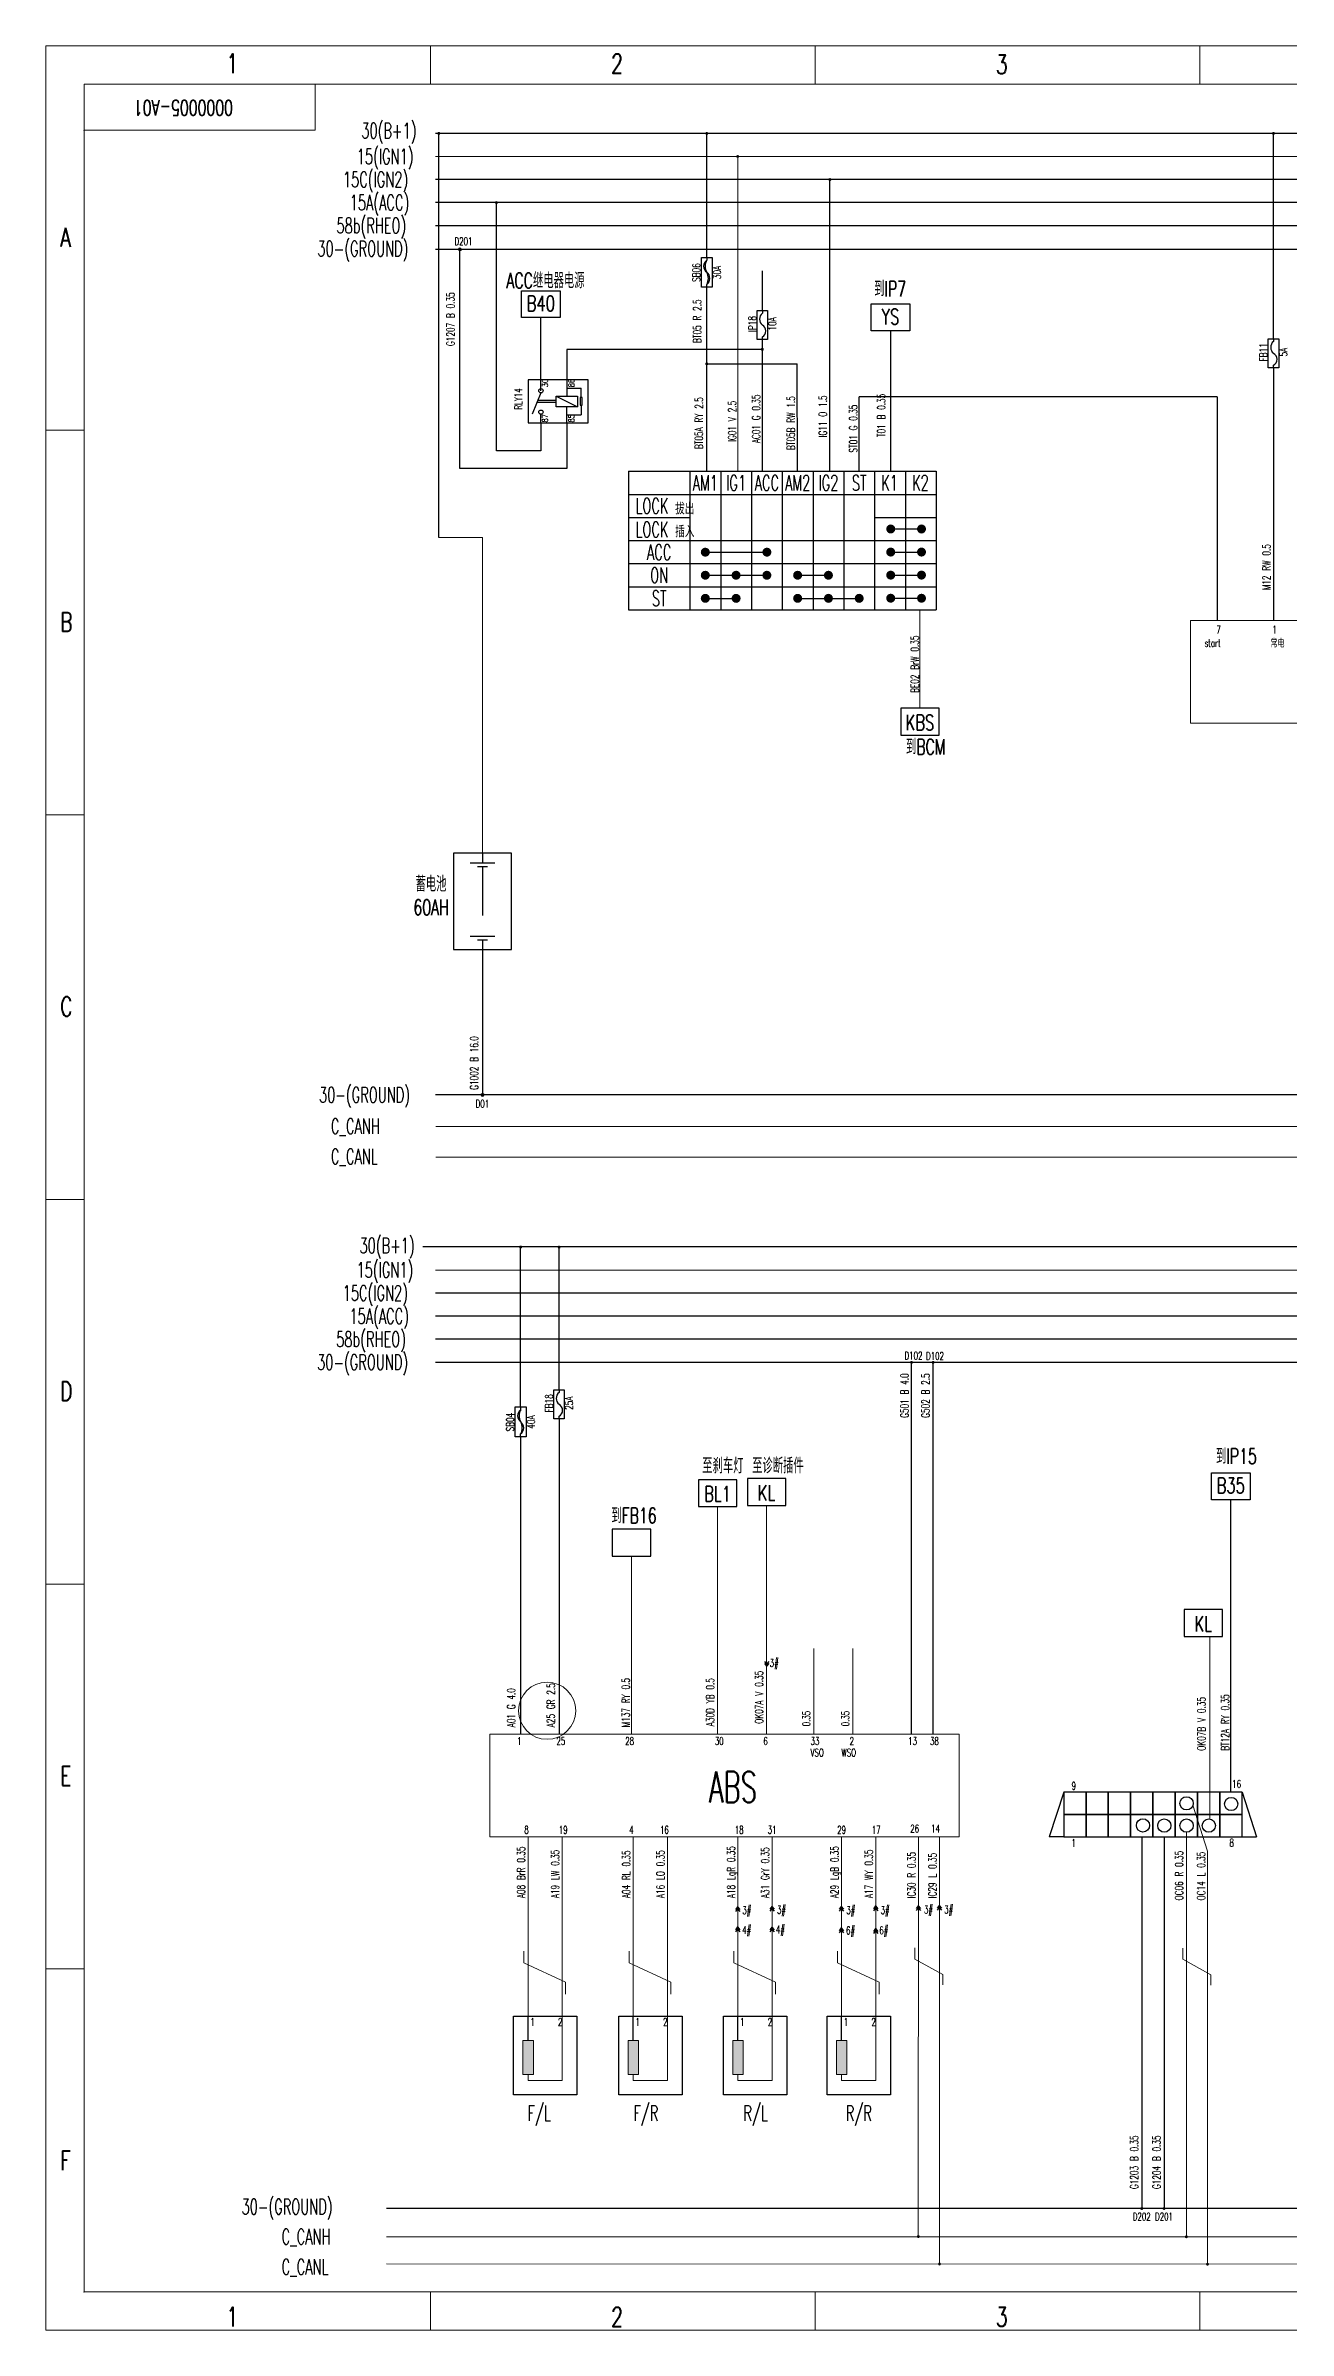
# Model space of a CAD drawing. Extents: x -5608 to -3197, y -2048 to 96.
# Drawn here: x -5604 to -5281, y -2048 to -1454 of the extents above; entities that cross this region are included whole.
import ezdxf
from ezdxf.enums import TextEntityAlignment as Align

# ---------------------------------------------------------------- set-up
doc = ezdxf.new("R2010")
doc.units = 0
doc.header["$LTSCALE"] = 25.4
doc.header["$MEASUREMENT"] = 0
for name, pattern in [('CENTER', [16, 13, -1, 1, -1]), ('DASHED', [0.75, 0.5, -0.25]), ('DASHED2', [0.375, 0.25, -0.125]), ('HIDDEN', [9.525, 6.35, -3.175]), ('PHANTOM', [17, 12, -1, 1, -1, 1, -1])]:
    doc.linetypes.add(name, pattern=pattern)
doc.layers.get('0').update_dxf_attribs({"linetype": 'CONTINUOUS'})
for name, color, linetype, lineweight in [('0Filament', 7, 'CONTINUOUS', 20), ('4CONTOUR', 4, 'CONTINUOUS', 50), ('5PHANTOM', 6, 'PHANTOM', 20)]:
    doc.layers.add(name, color=color, linetype=linetype, lineweight=lineweight)
for name, color, linetype in [('1CENTER', 1, 'CENTER'), ('2FRAM', 2, 'CONTINUOUS'), ('3DASHED', 3, 'DASHED'), ('blue', 5, 'CONTINUOUS'), ('br', 35, 'CONTINUOUS'), ('LEGEND', 1, 'CONTINUOUS'), ('other layer', 7, 'CONTINUOUS')]:
    doc.layers.add(name, color=color, linetype=linetype)
doc.styles.add('HZ', font='txt.shx', dxfattribs={"width": 0.618, "height": 2.5, "bigfont": 'hztxt.shx'})
doc.styles.add('数字 txt 3.5', font='txt.shx', dxfattribs={"width": 0.7, "height": 3.5})

# ---------------------------------------------------------------- blocks, each defined once
blk = doc.blocks.new('pointer')
at = {"layer": 'other layer'}
blk.add_lwpolyline([(-5, 7), (-5, 0), (5, 0), (5, 7)], close=True, dxfattribs=at)
at = {"layer": 'other layer', "style": 'HZ', "width": 0.7, "flags": 8}
blk.add_attdef('FR', text='', height=4, dxfattribs=at).set_placement((0, 1.3), align=Align.CENTER)
blk = doc.blocks.new('FUSE')
at = {"layer": 'other layer', "color": 1}
for p, q in [((0, 7.53), (0, 6.85)), ((0, 0), (0, 0.68))]:
    blk.add_line(p, q, dxfattribs=at)
at = {"layer": 'other layer', "color": 1, "linetype": 'HIDDEN'}
blk.add_lwpolyline([(-1.36, 7.53), (1.36, 7.53), (1.36, 0), (-1.36, 0)], close=True, dxfattribs=at)
at = {"layer": 'other layer', "color": 1}
for centre, radius, start, end in [((1.24, 5.31), 1.98, 128.89451, 231.10549), ((-0.84, 2.22), 1.75, 298.48469, 61.51531)]:
    blk.add_arc(centre, radius, start, end, dxfattribs=at)
at = {"layer": 'other layer', "linetype": 'DASHED2', "style": 'HZ', "width": 0.7}
for tag, p in [('FUSE', (-1.64, 4.03)), ('10A', (3.57, 4.06))]:
    blk.add_attdef(tag, text='', height=2, rotation=90, dxfattribs=at).set_placement(p, align=Align.CENTER)
blk = doc.blocks.new('FUSE JCASE')
at = {"layer": 'other layer', "color": 1}
for p, q in [((0, 9.59), (0, 8.89)), ((0, 1.87), (0, 2.57))]:
    blk.add_line(p, q, dxfattribs=at)
at = {"layer": 'other layer', "color": 1, "linetype": 'HIDDEN'}
blk.add_lwpolyline([(-1.4, 9.59), (1.4, 9.59), (1.4, 1.87), (-1.4, 1.87)], close=True, dxfattribs=at)
at = {"layer": 'other layer', "color": 1}
for centre, radius, start, end in [((1.14, 7.31), 1.95, 125.76898, 234.23102), ((2.81, 7.31), 3.22, 150.56627, 209.43373), ((-1.13, 4.15), 1.94, 305.51872, 54.48128), ((-2.8, 4.15), 3.22, 330.57873, 29.47049)]:
    blk.add_arc(centre, radius, start, end, dxfattribs=at)
at = {"layer": 'other layer', "linetype": 'DASHED2', "style": 'HZ', "width": 0.7}
for tag, p in [('FUSE', (-1.73, 5.66)), ('10A', (3.68, 5.68))]:
    blk.add_attdef(tag, text='', height=2, rotation=90, dxfattribs=at).set_placement(p, align=Align.CENTER)
blk = doc.blocks.new('RLY2')
at = {"layer": 'LEGEND', "color": 1}
for p, q in [((0, 7.8), (-2.23, 2.23)), ((0, 8.36), (0, 11.15)), ((3.97, 6.97), (9.54, 6.97)), ((3.97, 6.97), (9.54, 4.18)), ((3.97, 4.18), (3.97, 6.97)), ((6.75, 11.15), (6.75, 6.97)), ((6.75, 9.06), (10.49, 9.06)), ((9.54, 6.97), (9.54, 4.18)), ((10.49, 6.58), (10.49, 9.06)), ((3.97, 5.3), (-1, 5.3)), ((3.97, 5.85), (-0.78, 5.85)), ((0, 0), (0, 2.23)), ((9.54, 4.18), (3.97, 4.18)), ((6.75, 0), (6.75, 4.18)), ((6.75, 2.09), (10.49, 2.09)), ((10.49, 4.57), (10.49, 2.09))]:
    blk.add_line(p, q, dxfattribs=at)
at = {"layer": 'LEGEND', "color": 1, "ltscale": 5}
blk.add_lwpolyline([(12.26, 11.15), (-3.29, 11.15), (-3.29, 0), (12.26, 0)], close=True, dxfattribs=at)
at = {"layer": 'LEGEND', "color": 1}
blk.add_lwpolyline([(10.77, 6.58), (10.22, 6.58), (10.22, 4.57), (10.77, 4.57)], close=True, dxfattribs=at)
for centre in [(0, 8.36), (0, 2.79)]:
    blk.add_circle(centre, 0.557, dxfattribs=at)
at = {"color": 1, "ltscale": 0.1, "style": 'HZ', "width": 0.67}
for s, p in [('30', (1.83, 9.29)), ('86', (8.68, 9.29)), ('87', (1.83, 0.12)), ('85', (8.68, 0.12))]:
    blk.add_text(s, height=1.5, rotation=90, dxfattribs=at).set_placement(p)

msp = doc.modelspace()

# ---------------------------------------------------------------- hatches: boundary and pattern name
at = {"layer": '0Filament', "ltscale": 0.1}
for color, points in [(0, [(-5502.2, -1476.6, 1), (-5501.4, -1476.6, 1)]), (0, [(-5432.56, -1476.6, 1), (-5431.76, -1476.6, 1)]), (0, [(-5285.25, -1476.6, 1), (-5284.45, -1476.6, 1)]), (0, [(-5424.52, -1482.6, 1), (-5423.72, -1482.6, 1)]), (0, [(-5400.55, -1488.6, 1), (-5399.76, -1488.6, 1)]), (0, [(-5487.24, -1494.6, 1), (-5486.44, -1494.6, 1)]), (0, [(-5496.73, -1506.88, 1), (-5495.93, -1506.88, 1)]), (0, [(-5418.11, -1532.74, 1), (-5417.31, -1532.74, 1)]), (0, [(-5432.56, -1536.51, 1), (-5431.76, -1536.51, 1)]), (0, [(-5480.93, -1766.13, 1), (-5480.13, -1766.13, 1)]), (0, [(-5470.94, -1766.16, 1), (-5470.14, -1766.16, 1)]), (256, [(-5319.5, -2016.13, 1), (-5318.7, -2016.13, 1)]), (256, [(-5313.7, -2016.13, 1), (-5312.91, -2016.13, 1)]), (256, [(-5377.57, -2023.42, 1), (-5376.77, -2023.42, 1)]), (256, [(-5307.91, -2023.46, 1), (-5307.11, -2023.46, 1)]), (256, [(-5372.06, -2030.55, 1), (-5371.27, -2030.55, 1)]), (256, [(-5302.4, -2030.59, 1), (-5301.61, -2030.59, 1)])]:
    msp.add_hatch(color=color, dxfattribs=at).paths.add_polyline_path(points)
at = {"layer": '0Filament'}
for color, points in [(2, [(-5495.92, -1506.74, 1), (-5496.72, -1506.74, 1)]), (256, [(-5490.05, -1726.6, 1), (-5490.85, -1726.6, 1)]), (256, [(-5477.22, -1972.4), (-5479.95, -1972.4), (-5479.95, -1981.29), (-5477.22, -1981.29)]), (256, [(-5449.9, -1972.4), (-5452.63, -1972.4), (-5452.63, -1981.29), (-5449.9, -1981.29)]), (256, [(-5422.68, -1972.4), (-5425.41, -1972.4), (-5425.41, -1981.29), (-5422.68, -1981.29)]), (256, [(-5395.74, -1972.4), (-5398.48, -1972.4), (-5398.48, -1981.29), (-5395.74, -1981.29)])]:
    msp.add_hatch(color=color, dxfattribs=at).paths.add_polyline_path(points)
at = {"layer": '1CENTER'}
for points in [[(-5385.52, -1579.45, 1), (-5383.17, -1579.45, 1)], [(-5377.52, -1579.45, 1), (-5375.17, -1579.45, 1)], [(-5433.71, -1585.48, 1), (-5431.36, -1585.48, 1)], [(-5417.71, -1585.48, 1), (-5415.36, -1585.48, 1)], [(-5385.52, -1585.45, 1), (-5383.17, -1585.45, 1)], [(-5377.52, -1585.45, 1), (-5375.17, -1585.45, 1)], [(-5433.71, -1591.48, 1), (-5431.36, -1591.48, 1)], [(-5425.71, -1591.48, 1), (-5423.36, -1591.48, 1)], [(-5417.71, -1591.48, 1), (-5415.36, -1591.48, 1)], [(-5409.71, -1591.48, 1), (-5407.36, -1591.48, 1)], [(-5401.71, -1591.48, 1), (-5399.36, -1591.48, 1)], [(-5385.52, -1591.45, 1), (-5383.17, -1591.45, 1)], [(-5377.52, -1591.45, 1), (-5375.17, -1591.45, 1)], [(-5433.71, -1597.48, 1), (-5431.36, -1597.48, 1)], [(-5425.71, -1597.48, 1), (-5423.36, -1597.48, 1)], [(-5409.71, -1597.48, 1), (-5407.36, -1597.48, 1)], [(-5401.71, -1597.48, 1), (-5399.36, -1597.48, 1)], [(-5393.71, -1597.48, 1), (-5391.36, -1597.48, 1)], [(-5385.52, -1597.45, 1), (-5383.17, -1597.45, 1)], [(-5377.52, -1597.45, 1), (-5375.17, -1597.45, 1)]]:
    msp.add_hatch(color=1, dxfattribs=at).paths.add_polyline_path(points)
at = {"layer": '2FRAM', "ltscale": 0.1}
for points in [[(-5379.33, -1796.13, 1), (-5378.53, -1796.13, 1)], [(-5373.74, -1796.13, 1), (-5372.94, -1796.13, 1)]]:
    msp.add_hatch(color=0, dxfattribs=at).paths.add_polyline_path(points)

# ---------------------------------------------------------------- linework, layer by layer
at = {"layer": '0Filament', "color": 7}
for p, q in [((-5603.98, -2047.79), (-5603.98, -1453.79)), ((-5603.98, -1453.79), (-3501.98, -1453.79)), ((-5593.98, -1475.79), (-5533.98, -1475.79)), ((-3501.98, -2047.79), (-5603.98, -2047.79))]:
    msp.add_line(p, q, dxfattribs=at)
at = {"layer": '0Filament'}
for p, q in [((-5503.98, -1463.79), (-5503.98, -1453.79)), ((-5403.98, -1463.79), (-5403.98, -1453.79)), ((-5303.98, -1463.79), (-5303.98, -1453.79)), ((-5603.98, -1553.79), (-5593.98, -1553.79)), ((-5376.74, -1600.45), (-5376.74, -1626.07)), ((-5603.98, -1653.79), (-5593.98, -1653.79)), ((-5603.98, -1753.79), (-5593.98, -1753.79)), ((-5429.34, -1892.79), (-5429.34, -1833.63)), ((-5416.61, -1892.79), (-5416.61, -1833.35)), ((-5603.98, -1853.79), (-5593.98, -1853.79)), ((-5404.35, -1892.79), (-5404.35, -1870.56)), ((-5394.2, -1892.79), (-5394.2, -1870.56)), ((-5301.43, -1914.72), (-5301.43, -1867.38)), ((-5478.62, -1966.09), (-5478.62, -1919.48)), ((-5469.7, -1966.09), (-5469.7, -1919.48)), ((-5451.27, -1966.09), (-5451.27, -1919.48)), ((-5442.34, -1966.09), (-5442.34, -1919.48)), ((-5424.05, -1966.09), (-5424.05, -1919.48)), ((-5415.12, -1966.09), (-5415.12, -1919.48)), ((-5397.11, -1966.09), (-5397.11, -1919.48)), ((-5388.19, -1966.09), (-5388.19, -1919.48)), ((-5603.98, -1953.79), (-5593.98, -1953.79)), ((-5479.67, -1949.23), (-5479.67, -1952.27)), ((-5479.67, -1952.27), (-5468.86, -1957.28)), ((-5452.31, -1949.23), (-5452.31, -1952.27)), ((-5452.31, -1952.27), (-5441.5, -1957.28)), ((-5425.09, -1949.23), (-5425.09, -1952.27)), ((-5425.09, -1952.27), (-5414.28, -1957.28)), ((-5398.16, -1949.23), (-5398.16, -1952.27)), ((-5398.16, -1952.27), (-5387.34, -1957.28)), ((-5378.06, -1948.36), (-5378.06, -1951.27)), ((-5378.06, -1951.27), (-5370.77, -1955.31)), ((-5308.4, -1948.4), (-5308.4, -1951.31)), ((-5308.4, -1951.31), (-5301.11, -1955.35)), ((-5468.86, -1957.28), (-5468.86, -1960.37)), ((-5441.5, -1957.28), (-5441.5, -1960.37)), ((-5414.28, -1957.28), (-5414.28, -1960.37)), ((-5387.34, -1957.28), (-5387.34, -1960.37)), ((-5370.77, -1955.31), (-5370.77, -1958)), ((-5301.11, -1955.35), (-5301.11, -1958.04)), ((-5469.7, -1966.09), (-5469.7, -1982.81)), ((-5442.38, -1966.09), (-5442.38, -1982.81)), ((-5415.16, -1966.09), (-5415.16, -1982.81)), ((-5388.23, -1966.09), (-5388.23, -1982.81)), ((-5478.58, -1982.81), (-5478.58, -1981.29)), ((-5478.58, -1982.81), (-5469.7, -1982.81)), ((-5451.27, -1982.81), (-5451.27, -1981.29)), ((-5451.27, -1982.81), (-5442.38, -1982.81)), ((-5424.05, -1982.81), (-5424.05, -1981.29)), ((-5424.05, -1982.81), (-5415.16, -1982.81)), ((-5397.11, -1981.29), (-5397.11, -1982.81)), ((-5397.11, -1982.81), (-5388.23, -1982.81)), ((-5503.98, -2047.79), (-5503.98, -2037.79)), ((-5403.98, -2047.79), (-5403.98, -2037.79)), ((-5303.98, -2047.79), (-5303.98, -2037.79))]:
    msp.add_line(p, q, dxfattribs=at)
at = {"layer": '0Filament', "color": 2}
for p, q in [((-5593.98, -2037.79), (-5593.98, -1463.79)), ((-5593.98, -1463.79), (-3511.98, -1463.79)), ((-5593.98, -2037.79), (-3511.98, -2037.79))]:
    msp.add_line(p, q, dxfattribs=at)
at = {"layer": '0Filament', "color": 7, "ltscale": 0.3}
msp.add_line((-5533.98, -1475.79), (-5533.98, -1463.79), dxfattribs=at)
at = {"layer": '0Filament', "lineweight": -3}
for p, q in [((-5339.38, -1907.89), (-5343.14, -1919.48)), ((-5293.02, -1907.89), (-5289.27, -1919.48)), ((-5339.38, -1919.48), (-5343.14, -1919.48)), ((-5293.02, -1919.48), (-5289.27, -1919.48))]:
    msp.add_line(p, q, dxfattribs=at)
at = {"layer": '0Filament', "color": 7, "linetype": 'Continuous'}
for points in [[(-5306.42, -1603.25), (-4791.79, -1603.25), (-4791.79, -1629.94), (-5306.42, -1629.94)], [(-5366.53, -1892.79), (-5488.57, -1892.79), (-5488.57, -1919.48), (-5366.53, -1919.48)]]:
    msp.add_lwpolyline(points, close=True, dxfattribs=at)
at = {"layer": '0Filament', "lineweight": -3}
for points in [[(-5339.38, -1913.68), (-5333.59, -1913.68), (-5333.59, -1907.89), (-5339.38, -1907.89)], [(-5333.59, -1913.68), (-5327.79, -1913.68), (-5327.79, -1907.89), (-5333.59, -1907.89)], [(-5327.79, -1913.68), (-5322, -1913.68), (-5322, -1907.89), (-5327.79, -1907.89)], [(-5322, -1913.68), (-5316.2, -1913.68), (-5316.2, -1907.89), (-5322, -1907.89)], [(-5316.2, -1913.68), (-5310.41, -1913.68), (-5310.41, -1907.89), (-5316.2, -1907.89)], [(-5310.41, -1913.68), (-5304.61, -1913.68), (-5304.61, -1907.89), (-5310.41, -1907.89)], [(-5304.61, -1913.68), (-5298.82, -1913.68), (-5298.82, -1907.89), (-5304.61, -1907.89)], [(-5298.82, -1913.68), (-5293.02, -1913.68), (-5293.02, -1907.89), (-5298.82, -1907.89)], [(-5339.38, -1919.48), (-5333.59, -1919.48), (-5333.59, -1913.68), (-5339.38, -1913.68)], [(-5333.59, -1919.48), (-5327.79, -1919.48), (-5327.79, -1913.68), (-5333.59, -1913.68)], [(-5327.79, -1919.48), (-5322, -1919.48), (-5322, -1913.68), (-5327.79, -1913.68)], [(-5322, -1919.48), (-5316.2, -1919.48), (-5316.2, -1913.68), (-5322, -1913.68)], [(-5316.2, -1919.48), (-5310.41, -1919.48), (-5310.41, -1913.68), (-5316.2, -1913.68)], [(-5310.41, -1919.48), (-5304.61, -1919.48), (-5304.61, -1913.68), (-5310.41, -1913.68)], [(-5304.61, -1919.48), (-5298.82, -1919.48), (-5298.82, -1913.68), (-5304.61, -1913.68)], [(-5298.82, -1919.48), (-5293.02, -1919.48), (-5293.02, -1913.68), (-5298.82, -1913.68)]]:
    msp.add_lwpolyline(points, close=True, dxfattribs=at)
at = {"layer": '0Filament'}
for points in [[(-5479.95, -1972.4), (-5477.22, -1972.4), (-5477.22, -1981.29), (-5479.95, -1981.29)], [(-5452.63, -1972.4), (-5449.9, -1972.4), (-5449.9, -1981.29), (-5452.63, -1981.29)], [(-5425.41, -1972.4), (-5422.68, -1972.4), (-5422.68, -1981.29), (-5425.41, -1981.29)], [(-5398.48, -1972.4), (-5395.74, -1972.4), (-5395.74, -1981.29), (-5398.48, -1981.29)]]:
    msp.add_lwpolyline(points, close=True, dxfattribs=at)
at = {"layer": '0Filament', "color": 2}
msp.add_circle((-5496.32, -1506.74), 0.398, dxfattribs=at)
at = {"layer": '0Filament'}
msp.add_circle((-5490.45, -1726.6), 0.398, dxfattribs=at)
at = {"layer": '0Filament', "lineweight": -3}
for centre in [(-5307.45, -1910.78), (-5295.86, -1910.95), (-5318.78, -1916.52), (-5313.24, -1916.57), (-5307.45, -1916.57), (-5301.65, -1916.57)]:
    msp.add_circle(centre, 1.72, dxfattribs=at)
at = {"layer": '0Filament', "color": 7}
for p in [(-5593.98, -1475.79), (-5593.98, -2037.79)]:
    msp.add_point(p, dxfattribs=at)
at = {"layer": '1CENTER', "color": 1, "linetype": 'ByBlock'}
for p, q in [((-3581.45, -1476.6), (-5502.67, -1476.6)), ((-3700.02, -1766.13), (-5505.96, -1766.13))]:
    msp.add_line(p, q, dxfattribs=at)
at = {"layer": '1CENTER', "color": 1}
for p, q in [((-5501.8, -1581.64), (-5501.8, -1476.6)), ((-5432.16, -1508.85), (-5432.16, -1476.6)), ((-5284.85, -1530.01), (-5284.85, -1476.6)), ((-5432.16, -1564.45), (-5432.16, -1516.58)), ((-5475.27, -1540.71), (-5475.27, -1524.49)), ((-5384.39, -1527.95), (-5384.39, -1564.42)), ((-5432.16, -1536.51), (-5408.64, -1536.51)), ((-5408.59, -1564.45), (-5408.65, -1536.51)), ((-5284.85, -1537.54), (-5284.85, -1603.25)), ((-5299.47, -1545.13), (-5392.54, -1545.13)), ((-5392.54, -1564.45), (-5392.54, -1545.13)), ((-5299.47, -1545.13), (-5299.47, -1603.25)), ((-5452.54, -1564.45), (-5372.54, -1564.45)), ((-5452.54, -1564.45), (-5452.54, -1600.45)), ((-5436.54, -1564.45), (-5436.54, -1600.45)), ((-5428.54, -1564.45), (-5428.54, -1600.45)), ((-5420.54, -1564.45), (-5420.54, -1600.45)), ((-5412.54, -1564.45), (-5412.54, -1600.45)), ((-5404.54, -1564.45), (-5404.54, -1600.45)), ((-5396.54, -1564.45), (-5396.54, -1600.45)), ((-5388.54, -1564.45), (-5388.54, -1600.45)), ((-5380.54, -1564.45), (-5380.54, -1600.45)), ((-5372.54, -1564.45), (-5372.54, -1600.45)), ((-5452.54, -1570.45), (-5372.54, -1570.45)), ((-5452.54, -1576.45), (-5436.54, -1576.45)), ((-5388.54, -1576.45), (-5372.54, -1576.45)), ((-5384.34, -1579.45), (-5376.34, -1579.45)), ((-5452.54, -1582.45), (-5372.54, -1582.45)), ((-5432.54, -1585.48), (-5416.54, -1585.48)), ((-5384.34, -1585.45), (-5376.34, -1585.45)), ((-5452.54, -1588.45), (-5372.54, -1588.45)), ((-5432.54, -1591.48), (-5424.54, -1591.48)), ((-5424.54, -1591.48), (-5416.54, -1591.48)), ((-5408.54, -1591.48), (-5400.54, -1591.48)), ((-5384.34, -1591.45), (-5376.34, -1591.45)), ((-5452.54, -1594.45), (-5372.54, -1594.45)), ((-5452.54, -1594.45), (-5372.54, -1594.45)), ((-5432.54, -1597.48), (-5424.54, -1597.48)), ((-5408.54, -1597.48), (-5392.54, -1597.48)), ((-5384.34, -1597.45), (-5376.34, -1597.45)), ((-5452.54, -1600.45), (-5372.54, -1600.45)), ((-5493.68, -1666.28), (-5487.22, -1666.28)), ((-5491.74, -1667.22), (-5489.15, -1667.22)), ((-5490.45, -1663.75), (-5490.45, -1666.28)), ((-5493.68, -1685.33), (-5487.22, -1685.33)), ((-5491.74, -1686.27), (-5489.15, -1686.27)), ((-5490.45, -1686.27), (-5490.45, -1688.75)), ((-5480.53, -1807.72), (-5480.53, -1766.13)), ((-5470.54, -1803.27), (-5470.54, -1766.13)), ((-5470.54, -1810.8), (-5470.54, -1892.79)), ((-5480.53, -1815.45), (-5480.53, -1892.79)), ((-5295.92, -1907.89), (-5295.91, -1831.85))]:
    msp.add_line(p, q, dxfattribs=at)
at = {"layer": '1CENTER', "color": 1, "linetype": 'DASHED'}
msp.add_line((-5490.45, -1667.22), (-5490.45, -1685.33), dxfattribs=at)
at = {"layer": '1CENTER'}
for p, q in [((-5478.58, -1972.4), (-5478.58, -1966.09)), ((-5451.27, -1972.4), (-5451.27, -1966.09)), ((-5424.05, -1972.4), (-5424.05, -1966.09)), ((-5397.11, -1972.4), (-5397.11, -1966.09))]:
    msp.add_line(p, q, dxfattribs=at)
at = {"layer": '1CENTER', "color": 1}
msp.add_lwpolyline([(-5497.95, -1663.75), (-5497.95, -1688.75), (-5482.95, -1688.75), (-5482.95, -1663.75)], close=True, dxfattribs=at)
at = {"layer": '1CENTER', "linetype": 'HIDDEN', "ltscale": 5}
for points in [[(-5465.93, -1986.53), (-5482.39, -1986.53), (-5482.39, -1966.09), (-5465.93, -1966.09)], [(-5438.57, -1986.53), (-5455.03, -1986.53), (-5455.03, -1966.09), (-5438.57, -1966.09)], [(-5411.35, -1986.53), (-5427.81, -1986.53), (-5427.81, -1966.09), (-5411.35, -1966.09)], [(-5384.42, -1986.53), (-5400.88, -1986.53), (-5400.88, -1966.09), (-5384.42, -1966.09)]]:
    msp.add_lwpolyline(points, close=True, dxfattribs=at)
at = {"layer": '2FRAM', "color": 2, "ltscale": 0.1}
for p, q in [((-3581.45, -1506.74), (-5502.67, -1506.74)), ((-5496.32, -1563.73), (-5496.32, -1506.74)), ((-5468.52, -1551.86), (-5468.52, -1563.73)), ((-5468.52, -1563.73), (-5496.32, -1563.73)), ((-3581.45, -1726.6), (-5502.67, -1726.6)), ((-5319.1, -1919.48), (-5319.1, -2016.13)), ((-5313.31, -1919.48), (-5313.31, -2016.13))]:
    msp.add_line(p, q, dxfattribs=at)
at = {"layer": '2FRAM', "color": 2}
for p, q in [((-5490.45, -1688.75), (-5490.45, -1726.6)), ((-3700.02, -1796.13), (-5502.67, -1796.13)), ((-5378.93, -1892.79), (-5378.93, -1796.13)), ((-5373.34, -1892.79), (-5373.34, -1796.13)), ((-5424.6, -1943.65), (-5424.05, -1942.91)), ((-5424.6, -1944.18), (-5424.05, -1943.44)), ((-5423.49, -1943.65), (-5424.05, -1942.91)), ((-5423.49, -1944.18), (-5424.05, -1943.44)), ((-5415.68, -1943.71), (-5415.12, -1942.97)), ((-5415.68, -1944.23), (-5415.12, -1943.49)), ((-5414.57, -1943.71), (-5415.12, -1942.97)), ((-5414.57, -1944.23), (-5415.12, -1943.49)), ((-5397.67, -1943.89), (-5397.11, -1943.16)), ((-5397.67, -1944.42), (-5397.11, -1943.68)), ((-5396.56, -1943.89), (-5397.11, -1943.16)), ((-5396.56, -1944.42), (-5397.11, -1943.68)), ((-5388.74, -1944.08), (-5388.19, -1943.34)), ((-5388.74, -1944.61), (-5388.19, -1943.87)), ((-5387.64, -1944.08), (-5388.19, -1943.34)), ((-5387.64, -1944.61), (-5388.19, -1943.87)), ((-3755.47, -2016.13), (-5515.39, -2016.13))]:
    msp.add_line(p, q, dxfattribs=at)
at = {"layer": '3DASHED', "color": 3, "linetype": 'ByBlock'}
for p, q in [((-3581.45, -1494.6), (-5502.67, -1494.6)), ((-5486.84, -1559.16), (-5486.84, -1494.6)), ((-5417.71, -1564.45), (-5417.71, -1530.19)), ((-5417.71, -1532.74), (-5468.52, -1532.74)), ((-3700.02, -1784.13), (-5502.67, -1784.13))]:
    msp.add_line(p, q, dxfattribs=at)
at = {"layer": '3DASHED', "color": 3}
for p, q in [((-5417.71, -1522.66), (-5417.71, -1512.31)), ((-5468.52, -1532.74), (-5468.52, -1540.71)), ((-5475.27, -1551.86), (-5475.27, -1559.16)), ((-5475.27, -1559.16), (-5486.84, -1559.16))]:
    msp.add_line(p, q, dxfattribs=at)
at = {"layer": '3DASHED', "color": 88, "linetype": 'ByBlock', "lineweight": 9}
for p, q in [((-5502.61, -1734.76), (-3581.45, -1734.76)), ((-5307.51, -2023.46), (-5307.45, -1918.29)), ((-5377.17, -2023.42), (-5377.11, -1919.48)), ((-5515.39, -2023.46), (-3755.47, -2023.46))]:
    msp.add_line(p, q, dxfattribs=at)
at = {"layer": '4CONTOUR', "color": 140, "lineweight": 9}
for p, q in [((-5502.61, -1742.76), (-3581.45, -1742.76)), ((-5305.8, -1911.29), (-5301.98, -1923.19)), ((-5371.67, -2030.55), (-5371.64, -1919.48)), ((-5302.01, -2030.59), (-5301.98, -1923.19)), ((-5515.39, -2030.47), (-3755.47, -2031.46))]:
    msp.add_line(p, q, dxfattribs=at)
at = {"layer": '5PHANTOM', "color": 6, "linetype": 'ByBlock'}
for p, q in [((-3581.45, -1482.6), (-5502.67, -1482.6)), ((-3700.02, -1772.13), (-5502.67, -1772.13))]:
    msp.add_line(p, q, dxfattribs=at)
at = {"layer": '5PHANTOM', "color": 6}
for p, q in [((-5424.12, -1564.45), (-5424.12, -1482.6)), ((-5451.71, -1892.79), (-5451.71, -1846.53))]:
    msp.add_line(p, q, dxfattribs=at)
at = {"layer": '5PHANTOM', "color": 1, "linetype": 'PHANTOM'}
for p in [(-5501.8, -1581.64), (-5490.45, -1663.75)]:
    msp.add_line(p, (-5490.45, -1581.64), dxfattribs=at)
at = {"layer": '5PHANTOM', "linetype": 'Continuous'}
msp.add_circle((-5473.66, -1886.69), 7.43, dxfattribs=at)
at = {"layer": 'blue', "color": 5}
for p, q in [((-3581.45, -1500.6), (-5502.67, -1500.6)), ((-3700.02, -1790.13), (-5502.67, -1790.13)), ((-5417.17, -1873.88), (-5416.61, -1874.62)), ((-5417.17, -1874.41), (-5416.61, -1875.15)), ((-5416.06, -1873.88), (-5416.61, -1874.62)), ((-5416.06, -1874.41), (-5416.61, -1875.15)), ((-5424.6, -1938.4), (-5424.05, -1937.66)), ((-5424.6, -1938.93), (-5424.05, -1938.19)), ((-5423.49, -1938.4), (-5424.05, -1937.66)), ((-5423.49, -1938.93), (-5424.05, -1938.19)), ((-5415.68, -1938.3), (-5415.12, -1937.56)), ((-5415.68, -1938.82), (-5415.12, -1938.09)), ((-5414.57, -1938.3), (-5415.12, -1937.56)), ((-5414.57, -1938.82), (-5415.12, -1938.09)), ((-5397.67, -1938.3), (-5397.11, -1937.56)), ((-5397.67, -1938.82), (-5397.11, -1938.09)), ((-5396.56, -1938.3), (-5397.11, -1937.56)), ((-5396.56, -1938.82), (-5397.11, -1938.09)), ((-5388.74, -1938.19), (-5388.19, -1937.45)), ((-5388.74, -1938.72), (-5388.19, -1937.98)), ((-5387.64, -1938.19), (-5388.19, -1937.45)), ((-5387.64, -1938.72), (-5388.19, -1937.98)), ((-5377.67, -1938.14), (-5377.12, -1937.4)), ((-5377.67, -1938.67), (-5377.12, -1937.93)), ((-5376.56, -1938.14), (-5377.12, -1937.4)), ((-5376.56, -1938.67), (-5377.12, -1937.93)), ((-5372.2, -1938.06), (-5371.64, -1937.32)), ((-5372.2, -1938.59), (-5371.64, -1937.85)), ((-5371.09, -1938.06), (-5371.64, -1937.32)), ((-5371.09, -1938.59), (-5371.64, -1937.85))]:
    msp.add_line(p, q, dxfattribs=at)
at = {"layer": 'br', "color": 30}
for p, q in [((-3581.45, -1488.6), (-5502.67, -1488.6)), ((-5400.16, -1564.45), (-5400.16, -1488.6)), ((-3700.02, -1778.13), (-5502.67, -1778.13))]:
    msp.add_line(p, q, dxfattribs=at)

# ---------------------------------------------------------------- block references
at = {"layer": '1CENTER', "linetype": 'DASHED2'}
for p, values in [((-5284.85, -1537.54), {'10A': '5A', 'FUSE': 'FB11'}), ((-5470.54, -1810.8), {'10A': '25A', 'FUSE': 'FB18'})]:
    msp.add_blockref('FUSE', p, dxfattribs=at).add_auto_attribs(values)
at = {"layer": '1CENTER', "color": 2}
msp.add_blockref('RLY2', (-5475.27, -1551.86), dxfattribs=at)
at = {"layer": '1CENTER'}
msp.add_blockref('FUSE JCASE', (-5480.53, -1817.32), dxfattribs=at).add_auto_attribs({'FUSE': 'SB04', '10A': '40A'})
at = {"layer": '5PHANTOM'}
ref = msp.add_blockref('pointer', (-5376.74, -1633.07), dxfattribs=at)
ref.add_attrib('FR', 'KBS', dxfattribs={"layer": 'other layer', "color": 6, "height": 4, "style": 'HZ', "width": 0.7}).set_placement((-5376.74, -1631.77), align=Align.CENTER)
ref = msp.add_blockref('pointer', (-5429.34, -1833.63), dxfattribs=at)
ref.add_attrib('FR', 'BL1', dxfattribs={"layer": 'other layer', "color": 6, "height": 4, "style": 'HZ', "width": 0.7}).set_placement((-5429.34, -1832.33), align=Align.CENTER)
ref = msp.add_blockref('pointer', (-5416.61, -1833.35), dxfattribs=at)
ref.add_attrib('FR', 'KL', dxfattribs={"layer": 'other layer', "color": 6, "height": 4, "style": 'HZ', "width": 0.7}).set_placement((-5416.61, -1832.05), align=Align.CENTER)
ref = msp.add_blockref('pointer', (-5295.95, -1824.85), dxfattribs=dict(at, xscale=-1, rotation=180))
ref.add_attrib('FR', 'B35', dxfattribs={"layer": 'other layer', "color": 6, "height": 4, "style": 'HZ', "width": 0.7}).set_placement((-5295.95, -1830.15), align=Align.CENTER)
msp.add_blockref('pointer', (-5451.71, -1846.53), dxfattribs=at)
ref = msp.add_blockref('pointer', (-5303.11, -1867.38), dxfattribs=at)
ref.add_attrib('FR', 'KL', dxfattribs={"layer": 'other layer', "color": 6, "height": 4, "style": 'HZ', "width": 0.7}).set_placement((-5303.11, -1866.08), align=Align.CENTER)
at = {"layer": 'other layer'}
msp.add_blockref('FUSE JCASE', (-5432.16, -1518.44), dxfattribs=at).add_auto_attribs({'FUSE': 'SB06', '10A': '30A'})
ref = msp.add_blockref('pointer', (-5475.27, -1517.49), dxfattribs=dict(at, xscale=-1, rotation=180))
ref.add_attrib('FR', 'B40', dxfattribs={"color": 6, "height": 4, "style": 'HZ', "width": 0.7}).set_placement((-5475.27, -1522.79), align=Align.CENTER)
at = {"layer": 'other layer', "linetype": 'DASHED2'}
msp.add_blockref('FUSE', (-5417.71, -1530.19), dxfattribs=at).add_auto_attribs({'10A': '10A', 'FUSE': 'IP18'})
at = {"layer": 'other layer'}
ref = msp.add_blockref('pointer', (-5384.39, -1520.95), dxfattribs=dict(at, xscale=-1, rotation=180))
ref.add_attrib('FR', 'YS', dxfattribs={"color": 6, "height": 4, "style": 'HZ', "width": 0.7}).set_placement((-5384.39, -1526.25), align=Align.CENTER)

# ---------------------------------------------------------------- texts
at = {"layer": '0Filament', "style": 'HZ'}
for s, height, width, p in [('1', 5, 0.7, (-5556.98, -1460.95)), ('2', 5, 0.7, (-5456.98, -1460.95)), ('3', 5, 0.7, (-5356.98, -1461.13)), ('A', 5, 0.7, (-5600.21, -1506.13)), ('ACC继电器电源', 4, 0.67, (-5484.22, -1516.85)), ('到IP7', 4, 0.67, (-5388.65, -1519)), ('B', 5, 0.7, (-5600.21, -1606.13)), ('到BCM', 4, 0.67, (-5380.38, -1638.07)), ('蓄电池', 4, 0.67, (-5507.86, -1673.74)), ('60AH', 4, 0.67, (-5508.39, -1679.82)), ('C', 5, 0.7, (-5600.21, -1706.13)), ('D', 5, 0.7, (-5600.21, -1806.13)), ('至刹车灯', 4, 0.67, (-5433.33, -1825)), ('至诊断插件', 4, 0.67, (-5420.37, -1825)), ('到IP15', 4, 0.67, (-5299.8, -1822.53)), ('到FB16', 4, 0.67, (-5456.94, -1837.96)), ('E', 5, 0.7, (-5600.21, -1906.13)), ('F', 5, 0.7, (-5600.21, -2006.13)), ('1', 5, 0.7, (-5556.98, -2046.81)), ('2', 5, 0.7, (-5456.98, -2046.81)), ('3', 5, 0.7, (-5356.98, -2046.81))]:
    msp.add_text(s, height=height, dxfattribs=dict(at, width=width)).set_placement(p)
at = {"layer": '0Filament', "style": 'HZ', "width": 0.67}
for s, height, rotation, p in [('0000005-A01', 4, 180, (-5555.31, -1467.93)), ('RLY14', 2, 90, (-5480.16, -1548.4))]:
    msp.add_text(s, height=height, rotation=rotation, dxfattribs=at).set_placement(p)
at = {"layer": '0Filament', "color": 3, "ltscale": 0.1, "style": 'HZ', "width": 0.67}
for s, p in [('start', (-5302.8, -1610.09)), ('7', (-5299.7, -1606.62)), ('常电', (-5285.62, -1610.27)), ('1', (-5285.16, -1606.62))]:
    msp.add_text(s, height=2, dxfattribs=at).set_placement(p)
at = {"layer": '0Filament', "color": 0, "ltscale": 0.1, "style": 'HZ', "width": 0.67}
for p in [(-5405.27, -1890.75), (-5395.12, -1890.75)]:
    msp.add_text('0.35', height=2, rotation=90, dxfattribs=at).set_placement(p)
for s, p in [('1', (-5481.45, -1895.6)), ('25', (-5471.24, -1895.6)), ('28', (-5453.35, -1895.6)), ('30', (-5430.07, -1895.6)), ('6', (-5417.44, -1895.6)), ('33', (-5405.18, -1895.6)), ('2', (-5395.03, -1895.6)), ('13', (-5379.8, -1895.6)), ('38', (-5374.14, -1895.6)), ('VSO', (-5405.18, -1898.58)), ('WSO', (-5397.15, -1898.58)), ('8', (-5479.59, -1918.67)), ('19', (-5470.62, -1918.67)), ('4', (-5452.33, -1918.67)), ('16', (-5444.33, -1918.67)), ('18', (-5424.88, -1918.67)), ('31', (-5416.34, -1918.67)), ('29', (-5398.27, -1918.67)), ('17', (-5389.28, -1918.67)), ('26', (-5379.26, -1918.34)), ('14', (-5373.84, -1918.34))]:
    msp.add_text(s, height=2, dxfattribs=at).set_placement(p)
at = {"layer": '0Filament', "lineweight": -3, "style": '数字 txt 3.5', "width": 0.7}
for s, p in [('9', (-5336.75, -1907.23)), ('16', (-5294.44, -1906.76)), ('1', (-5336.79, -1922.06)), ('8', (-5295.73, -1921.99))]:
    msp.add_text(s, height=2, dxfattribs=at).set_placement(p, align=Align.CENTER)
at = {"layer": '0Filament', "style": 'HZ'}
for s, insert, char_height, width, attachment_point in [('30(B+1)', (-5521.93, -1473.88), 4, 16.8296, 1), ('15(IGN1)', (-5523.12, -1480.57), 4, 16.8296, 1), ('15C(IGN2)', (-5526.72, -1486.57), 4, 16.8296, 1), ('15A(ACC)', (-5524.97, -1492.57), 4, 16.8296, 1), ('58b(RHEO)', (-5528.41, -1498.57), 4, 16.8296, 1), ('30-(GROUND)', (-5533.36, -1504.57), 4, 16.8296, 1), ('30-(GROUND)', (-5532.93, -1724.57), 4, 16.8296, 1), ('C_CANH', (-5529.87, -1732.74), 4, 20.5562, 1), ('C_CANL', (-5529.87, -1740.6), 4, 20.5562, 1), ('30(B+1)', (-5522.41, -1763.77), 4, 16.8296, 1), ('15(IGN1)', (-5523.19, -1770.1), 4, 16.8296, 1), ('15C(IGN2)', (-5526.79, -1776.1), 4, 16.8296, 1), ('15A(ACC)', (-5525.04, -1782.1), 4, 16.8296, 1), ('58b(RHEO)', (-5528.48, -1788.1), 4, 16.8296, 1), ('30-(GROUND)', (-5533.43, -1794.1), 4, 16.8296, 1), ('ABS', (-5425.35, -1906.53), 8, 20.0834, 5), ('F/L', (-5478.74, -1989.32), 4, 9.7988, 1), ('F/R', (-5451.22, -1989.32), 4, 9.7988, 1), ('R/L', (-5422.65, -1989.32), 4, 9.7988, 1), ('R/R', (-5396.04, -1989.32), 4, 9.7988, 1), ('30-(GROUND)', (-5553.07, -2013.65), 4, 16.8296, 1), ('C_CANH', (-5542.66, -2021.45), 4, 20.5562, 1), ('C_CANL', (-5542.66, -2029.3), 4, 20.5562, 1)]:
    msp.add_mtext(s, dxfattribs=dict(at, insert=insert, char_height=char_height, width=width, attachment_point=attachment_point))
at = {"layer": '1CENTER', "color": 1, "ltscale": 0.1, "style": 'HZ', "width": 0.67}
for s, p in [('拔出', (-5440.4, -1575.66)), ('插入', (-5440.4, -1581.6))]:
    msp.add_text(s, height=3, dxfattribs=at).set_placement(p)
at = {"layer": '1CENTER', "color": 1, "lineweight": 9, "style": 'HZ', "width": 0.67}
for s, p in [('1', (-5478.04, -1968.64)), ('2', (-5470.84, -1968.64)), ('1', (-5450.72, -1968.64)), ('2', (-5443.52, -1968.64)), ('1', (-5423.5, -1968.64)), ('2', (-5416.3, -1968.64)), ('1', (-5396.57, -1968.64)), ('2', (-5389.36, -1968.64))]:
    msp.add_text(s, height=2, dxfattribs=at).set_placement(p)
at = {"layer": '1CENTER', "color": 1, "char_height": 4, "attachment_point": 5, "style": 'HZ'}
for s, insert, width in [('AM1', (-5432.54, -1567.45), 8), ('IG1', (-5424.54, -1567.45), 8), ('ACC', (-5416.54, -1567.45), 8), ('AM2', (-5408.54, -1567.45), 8), ('IG2', (-5400.54, -1567.45), 8), ('ST', (-5392.54, -1567.45), 8), ('K1', (-5384.68, -1567.45), 8), ('K2', (-5376.63, -1567.45), 8), ('LOCK', (-5446.39, -1573.45), 16), ('LOCK', (-5446.39, -1579.59), 16), ('ACC', (-5444.54, -1585.48), 16), ('ON', (-5444.54, -1591.48), 16), ('ST', (-5444.54, -1597.48), 16)]:
    msp.add_mtext(s, dxfattribs=dict(at, insert=insert, width=width))
at = {"layer": '2FRAM', "color": 2, "ltscale": 0.1, "style": 'HZ', "width": 0.67}
for s, p in [('D201', (-5497.72, -1505.64)), ('D01 ', (-5492.23, -1729.9)), ('D102', (-5380.75, -1795.39)), ('D102', (-5375.16, -1795.47)), ('4#', (-5422.94, -1944.69)), ('4#', (-5414.19, -1944.58)), ('6#', (-5395.95, -1944.84)), ('6#', (-5387.31, -1944.78)), ('D202', (-5321.43, -2019.23)), ('D201', (-5315.64, -2019.23))]:
    msp.add_text(s, height=2, dxfattribs=at).set_placement(p)
at = {"layer": '3DASHED', "color": 3, "lineweight": 5, "ltscale": 0.1, "style": 'HZ', "width": 0.67}
for s, p in [('G1207 B 0.35', (-5497.72, -1531.88)), ('BT05 R 2.5', (-5433.61, -1531.1)), ('BT05A RY 2.5', (-5433.16, -1558.68)), ('IG01 V 2.5', (-5424.53, -1556.8)), ('AC01 G 0.35', (-5418.3, -1557.14)), ('BT05B RW 1.5', (-5409.24, -1558.93)), ('IG11 O 1.5', (-5400.96, -1555.63)), ('ST01 G 0.35', (-5393.03, -1559.59)), ('T01 B 0.35', (-5385.75, -1555.57)), ('M12 RW 0.5', (-5285.65, -1595.37)), ('BE02 BrW 0.35', (-5377.06, -1622.07)), ('G1002 B 16.0', (-5491.57, -1725.27)), ('G501 B 4.0', (-5379.71, -1810.56)), ('G502 B 2.5', (-5374.26, -1810.56)), ('OK07A V 0.35', (-5417.53, -1890.09)), ('A01 G 4.0', (-5481.96, -1891.01)), ('A25 GR 2.5', (-5471.66, -1891.01)), ('M137 RY 0.5', (-5452.19, -1891.01)), ('A30D YB 0.5', (-5430.26, -1890.75)), ('BT12A RY 0.35', (-5296.41, -1897.12)), ('OK07B V 0.35', (-5302.55, -1897.1)), ('A08 BrR 0.35', (-5479.39, -1935.44)), ('A19 LW 0.35', (-5470.53, -1935.44)), ('A04 RL 0.35', (-5452.03, -1935.44)), ('A16 LO 0.35', (-5443.17, -1935.44)), ('A18 LgR 0.35', (-5424.81, -1935.44)), ('A31 GrY 0.35', (-5415.95, -1935.44)), ('A29 LgB 0.35', (-5397.88, -1935.44)), ('A17 WY 0.35', (-5389.01, -1935.44)), ('IC30 R 0.35', (-5377.9, -1935.47)), ('IC29 L 0.35', (-5372.46, -1935.47)), ('OC06 R 0.35', (-5308.37, -1936.01)), ('OC14 L 0.35', (-5302.63, -1936.01)), ('G1203 B 0.35', (-5320.02, -2011.08)), ('G1204 B 0.35', (-5314.19, -2011.08))]:
    msp.add_text(s, height=2.08, rotation=90, dxfattribs=at).set_placement(p)
at = {"layer": 'blue', "color": 5, "ltscale": 0.1, "style": 'HZ', "width": 0.67}
for p in [(-5415.78, -1875.27), (-5422.91, -1939.57), (-5413.91, -1939.47), (-5395.9, -1939.56), (-5386.98, -1939.56), (-5375.7, -1939.39), (-5370.44, -1939.39)]:
    msp.add_text('3#', height=2, dxfattribs=at).set_placement(p)

doc.saveas('drawing.dxf')
